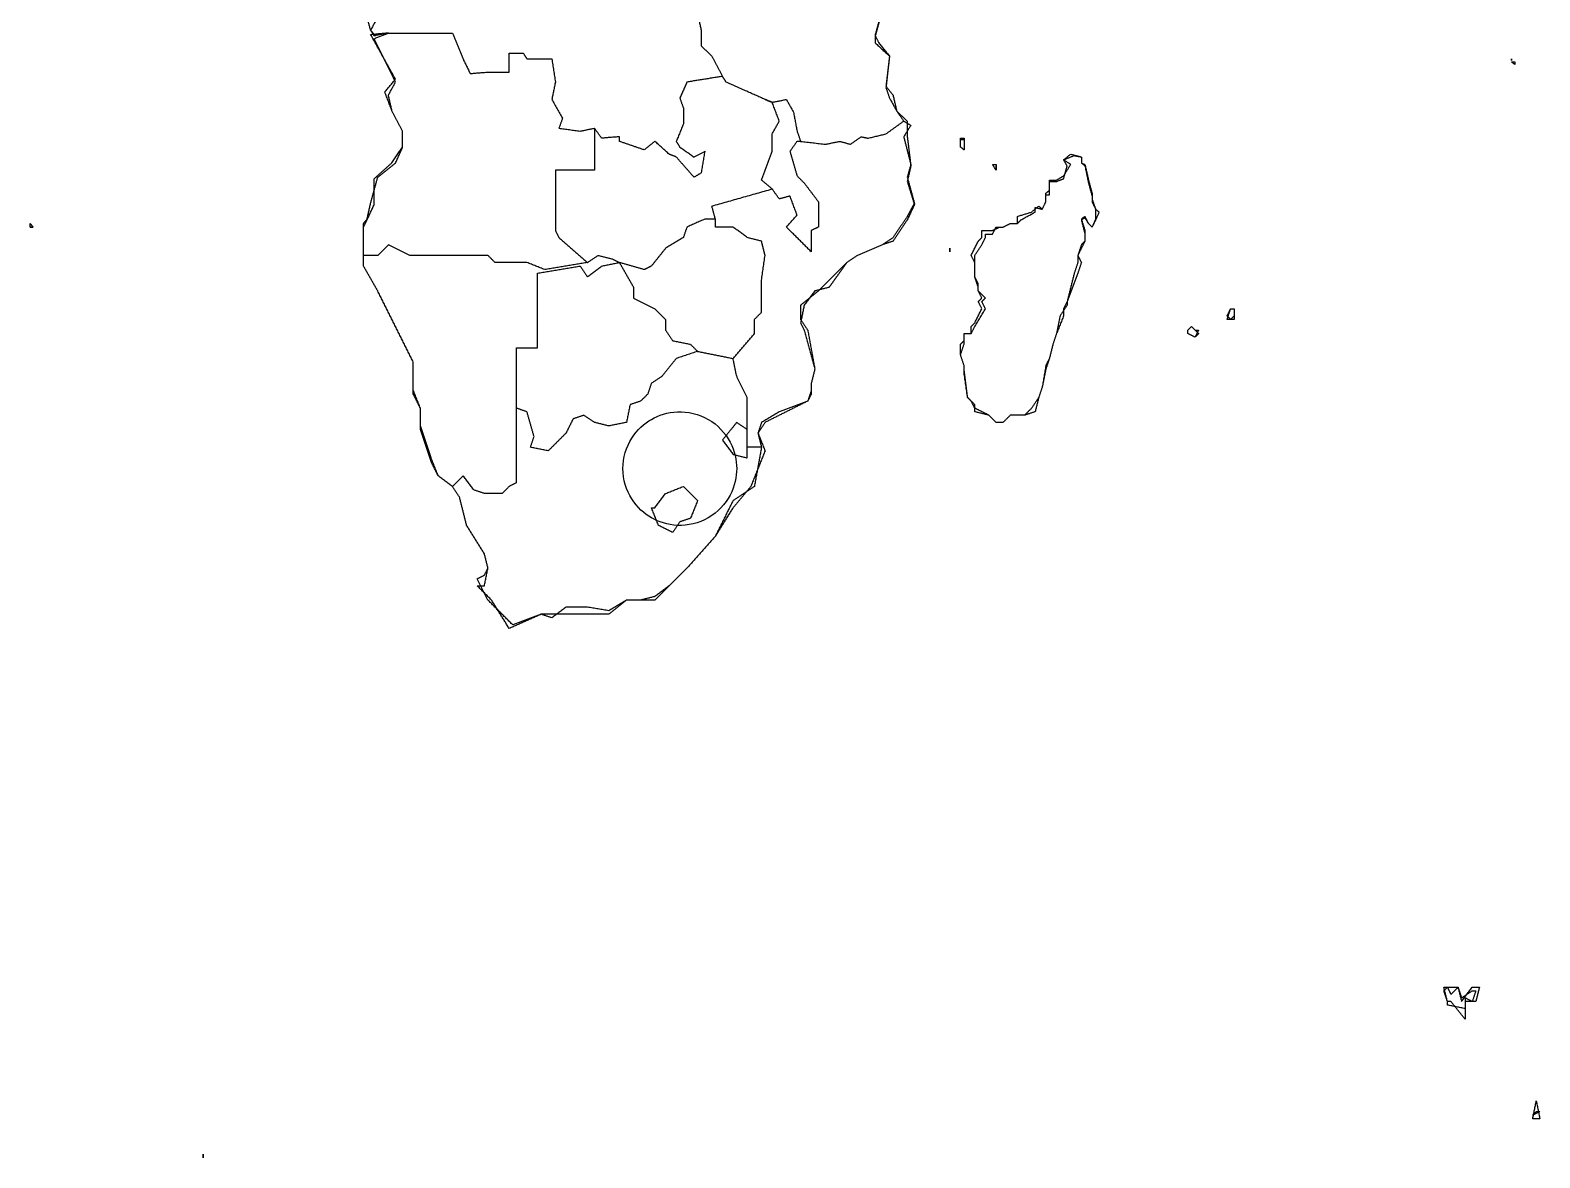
# Model space of a CAD drawing. Header units: millimetres. Extents: x 4 to 525, y -334 to -6.
# Drawn here: x 248 to 360.4, y -331.8 to -247.8 of the extents above; entities that cross this region are included whole.
import ezdxf

# ---------------------------------------------------------------- set-up
doc = ezdxf.new("R2010")
doc.units = ezdxf.units.MM
for name, color, linetype in [('B_ZS6DN', 7, 'CONTINUOUS'), ('boundaries730', 7, 'CONTINUOUS'), ('boundaries731', 7, 'CONTINUOUS'), ('boundaries732', 7, 'CONTINUOUS'), ('boundaries733', 7, 'CONTINUOUS'), ('boundaries735', 7, 'CONTINUOUS'), ('boundaries736', 7, 'CONTINUOUS'), ('boundaries737', 7, 'CONTINUOUS'), ('boundaries740', 7, 'CONTINUOUS'), ('boundaries747', 7, 'CONTINUOUS'), ('boundaries748', 7, 'CONTINUOUS'), ('boundaries758', 7, 'CONTINUOUS'), ('boundaries759', 7, 'CONTINUOUS'), ('boundaries763', 7, 'CONTINUOUS'), ('boundaries764', 7, 'CONTINUOUS'), ('boundaries765', 7, 'CONTINUOUS'), ('boundaries768', 7, 'CONTINUOUS'), ('boundaries769', 7, 'CONTINUOUS'), ('boundaries771', 7, 'CONTINUOUS'), ('boundaries772', 7, 'CONTINUOUS'), ('boundaries775', 7, 'CONTINUOUS'), ('boundaries779', 7, 'CONTINUOUS'), ('boundaries780', 7, 'CONTINUOUS'), ('boundaries781', 7, 'CONTINUOUS'), ('boundaries784', 7, 'CONTINUOUS'), ('boundaries785', 7, 'CONTINUOUS'), ('boundaries787', 7, 'CONTINUOUS'), ('boundaries792', 7, 'CONTINUOUS'), ('boundaries793', 7, 'CONTINUOUS'), ('boundaries798', 7, 'CONTINUOUS'), ('boundaries801', 7, 'CONTINUOUS'), ('boundaries806', 7, 'CONTINUOUS'), ('boundaries807', 7, 'CONTINUOUS'), ('boundaries809', 7, 'CONTINUOUS'), ('boundaries810', 7, 'CONTINUOUS'), ('boundaries813', 7, 'CONTINUOUS'), ('boundaries815', 7, 'CONTINUOUS'), ('boundaries816', 7, 'CONTINUOUS'), ('boundaries817', 7, 'CONTINUOUS'), ('boundaries818', 7, 'CONTINUOUS'), ('boundaries819', 7, 'CONTINUOUS'), ('boundaries830', 7, 'CONTINUOUS'), ('boundaries836', 7, 'CONTINUOUS'), ('boundaries839', 7, 'CONTINUOUS'), ('mapOutline004', 7, 'CONTINUOUS'), ('mapOutline008', 7, 'CONTINUOUS'), ('mapOutline019', 7, 'CONTINUOUS'), ('mapOutline021', 7, 'CONTINUOUS'), ('mapOutline027', 7, 'CONTINUOUS'), ('mapOutline030', 7, 'CONTINUOUS'), ('mapOutline036', 7, 'CONTINUOUS'), ('mapOutline037', 7, 'CONTINUOUS'), ('mapOutline039', 7, 'CONTINUOUS'), ('mapOutline057', 7, 'CONTINUOUS'), ('mapOutline279', 7, 'CONTINUOUS')]:
    doc.layers.add(name, color=color, linetype=linetype)

msp = doc.modelspace()

# ---------------------------------------------------------------- linework, layer by layer
at = {"layer": 'B_ZS6DN'}
msp.add_open_spline([(300.567, -280.458), (300.568, -279.85), (300.431, -279.152), (300.078, -278.484), (299.731, -277.818), (299.159, -277.198), (298.45, -276.792), (297.744, -276.381), (296.921, -276.196), (296.171, -276.228), (295.416, -276.257), (294.743, -276.487), (294.217, -276.792), (293.689, -277.095), (293.153, -277.563), (292.751, -278.202), (292.348, -278.836), (292.097, -279.641), (292.1, -280.458), (292.097, -281.275), (292.348, -282.081), (292.751, -282.714), (293.153, -283.353), (293.689, -283.821), (294.217, -284.125), (294.743, -284.43), (295.416, -284.66), (296.171, -284.689), (296.921, -284.721), (297.744, -284.536), (298.45, -284.125), (299.159, -283.719), (299.731, -283.099), (300.078, -282.432), (300.431, -281.765), (300.568, -281.067), (300.567, -280.458)], degree=3, knots=[0, 0, 0, 0, 0.523599, 0.523599, 0.523599, 1.0472, 1.0472, 1.0472, 1.5708, 1.5708, 1.5708, 2.0944, 2.0944, 2.0944, 2.61799, 2.61799, 2.61799, 3.14159, 3.14159, 3.14159, 3.66519, 3.66519, 3.66519, 4.18879, 4.18879, 4.18879, 4.71239, 4.71239, 4.71239, 5.23599, 5.23599, 5.23599, 5.75959, 5.75959, 5.75959, 6.28319, 6.28319, 6.28319, 6.28319], dxfattribs=at)
at = {"layer": 'boundaries730'}
for points in [[(297.656, -246.618), (297.921, -247.809)], [(297.921, -247.809), (297.921, -248.973)], [(297.921, -248.973), (298.715, -249.74)], [(298.715, -249.74), (299.508, -251.248)]]:
    msp.add_open_spline(points, degree=1, dxfattribs=at)
at = {"layer": 'boundaries731'}
msp.add_open_spline([(273.844, -246.83), (273.315, -247.809)], degree=1, dxfattribs=at)
at = {"layer": 'boundaries732'}
for points in [[(311.415, -246.195), (310.885, -248.126)], [(310.885, -248.126), (310.885, -248.761)], [(310.885, -248.761), (311.944, -249.74)], [(311.944, -249.74), (311.679, -251.989)], [(311.679, -251.989), (312.208, -252.651)], [(312.208, -252.651), (312.473, -253.815)], [(312.473, -253.815), (313.002, -254.582)]]:
    msp.add_open_spline(points, degree=1, dxfattribs=at)
at = {"layer": 'boundaries733'}
msp.add_open_spline([(273.315, -247.809), (273.05, -246.83)], degree=1, dxfattribs=at)
at = {"layer": 'boundaries735'}
for points in [[(273.579, -248.126), (273.315, -247.809)], [(274.638, -248.02), (273.579, -248.126)]]:
    msp.add_open_spline(points, degree=1, dxfattribs=at)
at = {"layer": 'boundaries736'}
for points in [[(274.637, -248.02), (276.754, -248.02)], [(276.754, -248.02), (279.135, -248.02)], [(279.135, -248.02), (279.4, -248.02)], [(279.4, -248.02), (280.194, -249.952)], [(280.194, -249.952), (280.723, -251.037)], [(283.633, -250.931), (283.633, -249.529)], [(283.633, -249.529), (284.692, -249.529)], [(284.692, -249.529), (284.956, -249.952)], [(284.956, -249.952), (286.808, -249.952)], [(286.808, -249.952), (287.073, -251.672)], [(280.723, -251.037), (282.046, -250.931)], [(282.046, -250.931), (283.633, -250.931)], [(287.073, -251.672), (286.808, -252.968)], [(286.808, -252.968), (287.602, -254.37)], [(287.602, -254.37), (287.337, -255.111)], [(287.337, -255.111), (288.925, -255.323)], [(288.925, -255.323), (289.983, -255.111)]]:
    msp.add_open_spline(points, degree=1, dxfattribs=at)
at = {"layer": 'boundaries737'}
for points in [[(273.315, -248.126), (274.637, -248.02)], [(275.167, -251.46), (273.315, -248.126)], [(274.373, -252.412), (275.167, -251.46)], [(274.902, -253.815), (274.373, -252.412)], [(275.696, -255.323), (274.902, -253.815)], [(275.696, -256.514), (275.696, -255.323)], [(275.167, -257.704), (275.696, -256.514)], [(273.844, -258.762), (275.167, -257.704)], [(273.315, -260.694), (273.844, -258.762)], [(273.05, -261.885), (273.315, -260.694)], [(272.785, -262.202), (273.05, -261.885)], [(272.785, -264.583), (272.785, -262.202)]]:
    msp.add_open_spline(points, degree=1, dxfattribs=at)
at = {"layer": 'boundaries740'}
for points in [[(358.246, -250.058), (358.246, -249.952)], [(358.246, -249.952), (358.246, -250.058)]]:
    msp.add_open_spline(points, degree=1, dxfattribs=at)
at = {"layer": 'boundaries747'}
for points in [[(299.773, -251.672), (299.508, -251.248)], [(302.683, -252.968), (299.773, -251.672)]]:
    msp.add_open_spline(points, degree=1, dxfattribs=at)
at = {"layer": 'boundaries748'}
for points in [[(296.863, -251.672), (296.333, -252.862)], [(299.508, -251.248), (296.863, -251.672)], [(296.333, -252.862), (296.598, -253.603)], [(296.598, -253.603), (296.598, -254.794)], [(290.513, -255.852), (289.983, -255.111)], [(296.598, -254.794), (296.069, -256.09)], [(291.835, -255.746), (290.512, -255.852)], [(291.835, -256.09), (291.835, -255.746)], [(293.688, -256.725), (291.835, -256.09)], [(294.481, -256.09), (293.688, -256.725)], [(295.54, -257.043), (294.481, -256.09)], [(296.069, -256.09), (296.333, -256.514)], [(296.069, -257.254), (295.54, -257.043)], [(297.392, -258.762), (296.069, -257.254)], [(296.333, -256.514), (297.392, -257.254)], [(297.392, -257.254), (298.185, -256.831)], [(298.185, -256.831), (297.921, -258.445)], [(297.921, -258.445), (297.392, -258.762)]]:
    msp.add_open_spline(points, degree=1, dxfattribs=at)
at = {"layer": 'boundaries758'}
for points in [[(302.683, -252.968), (303.212, -253.18)], [(303.212, -253.18), (304.271, -252.968)], [(304.271, -252.968), (304.8, -253.921)], [(304.8, -253.921), (305.065, -255.323)], [(305.065, -255.323), (305.329, -256.09)]]:
    msp.add_open_spline(points, degree=1, dxfattribs=at)
at = {"layer": 'boundaries759'}
for points in [[(303.212, -253.18), (302.683, -252.968)], [(303.742, -254.582), (303.212, -253.18)], [(303.212, -255.535), (303.742, -254.582)], [(303.212, -256.831), (303.212, -255.535)], [(302.419, -258.974), (303.212, -256.831)], [(303.212, -259.636), (302.419, -258.974)]]:
    msp.add_open_spline(points, degree=1, dxfattribs=at)
at = {"layer": 'boundaries763'}
for points in [[(313.002, -254.582), (313.531, -254.9)], [(313.531, -254.9), (313.002, -255.746)], [(313.002, -255.746), (313.531, -257.81)], [(313.531, -257.81), (313.267, -258.762)], [(313.267, -258.762), (313.796, -260.694)], [(313.796, -260.694), (313.267, -261.673)], [(313.267, -261.673), (312.208, -263.26)], [(311.415, -263.79), (309.562, -264.583)], [(312.208, -263.26), (311.415, -263.79)], [(308.769, -265.113), (307.181, -266.7)], [(309.562, -264.583), (308.769, -265.113)], [(306.652, -267.229), (305.329, -268.288)], [(307.181, -266.7), (306.652, -267.229)], [(305.329, -268.288), (305.329, -269.346)], [(305.329, -269.346), (305.858, -270.14)], [(305.858, -270.14), (306.388, -273.05)], [(306.388, -273.05), (306.123, -274.108)], [(306.123, -274.108), (306.123, -274.638)], [(306.123, -274.637), (305.858, -275.431)], [(303.742, -276.225), (302.419, -277.019)], [(305.858, -275.431), (303.742, -276.225)], [(302.419, -277.019), (302.154, -277.812)], [(302.154, -277.812), (302.419, -278.871)]]:
    msp.add_open_spline(points, degree=1, dxfattribs=at)
at = {"layer": 'boundaries764'}
for points in [[(311.679, -255.535), (313.002, -254.582)], [(305.329, -256.09), (307.181, -256.302)], [(307.181, -256.302), (308.24, -256.09)], [(308.24, -256.09), (309.033, -256.302)], [(309.033, -256.302), (309.827, -255.746)], [(309.827, -255.746), (310.356, -255.852)], [(310.356, -255.852), (311.679, -255.535)]]:
    msp.add_open_spline(points, degree=1, dxfattribs=at)
at = {"layer": 'boundaries765'}
for points in [[(289.983, -255.111), (289.983, -258.233)], [(289.983, -258.233), (287.073, -258.233)], [(287.073, -258.233), (287.073, -262.731)], [(287.073, -262.731), (287.337, -263.26)], [(287.337, -263.26), (289.454, -265.113)]]:
    msp.add_open_spline(points, degree=1, dxfattribs=at)
at = {"layer": 'boundaries768'}
for points in [[(317.235, -256.514), (317.235, -255.852)], [(317.235, -255.852), (317.5, -255.852)], [(317.5, -255.852), (317.5, -256.09)], [(317.5, -256.09), (317.5, -256.725)], [(317.5, -256.725), (317.235, -256.514)]]:
    msp.add_open_spline(points, degree=1, dxfattribs=at)
at = {"layer": 'boundaries769'}
for points in [[(305.065, -256.09), (304.535, -256.831)], [(305.329, -256.09), (305.065, -256.09)], [(304.535, -256.831), (305.065, -258.657)], [(305.065, -258.657), (305.594, -259.186)], [(305.594, -259.186), (306.652, -260.588)], [(303.742, -260.376), (303.212, -259.636)], [(304.535, -260.165), (303.742, -260.376)], [(305.065, -261.567), (304.535, -260.165)], [(306.652, -260.588), (306.652, -262.467)], [(304.271, -262.467), (305.065, -261.567)], [(306.123, -264.319), (304.271, -262.467)], [(306.652, -262.467), (306.123, -262.731)], [(306.123, -262.731), (306.123, -264.319)]]:
    msp.add_open_spline(points, degree=1, dxfattribs=at)
at = {"layer": 'boundaries771'}
for points in [[(324.908, -257.466), (325.438, -257.043)], [(325.438, -257.043), (326.231, -257.254)], [(326.231, -257.254), (326.231, -257.704)], [(325.438, -257.81), (324.908, -257.466)], [(324.908, -258.657), (325.438, -257.81)], [(326.231, -257.704), (326.496, -257.81)], [(326.496, -257.81), (326.76, -258.974)], [(323.85, -259.186), (323.85, -258.974)], [(323.85, -258.974), (324.379, -258.974)], [(323.85, -259.741), (323.85, -259.186)], [(324.379, -258.974), (324.908, -258.657)], [(326.76, -258.974), (327.025, -259.953)], [(323.321, -261.144), (323.585, -260.588)], [(323.585, -259.953), (323.85, -259.741)], [(323.585, -260.588), (323.585, -259.953)], [(327.025, -259.953), (327.025, -260.376)], [(327.025, -260.376), (327.29, -261.144)], [(321.469, -261.673), (322.527, -261.355)], [(321.469, -262.202), (321.469, -261.673)], [(322.527, -261.355), (323.056, -260.906)], [(323.056, -260.906), (323.321, -261.144)], [(326.496, -261.673), (326.231, -261.885)], [(326.76, -262.202), (326.496, -261.673)], [(327.29, -261.144), (327.29, -261.355)], [(327.29, -261.355), (327.29, -261.885)], [(318.823, -263.26), (318.823, -262.731)], [(318.823, -262.731), (319.617, -262.731)], [(319.617, -262.731), (320.146, -262.467)], [(320.146, -262.467), (320.41, -262.467)], [(320.41, -262.467), (320.94, -262.202)], [(320.94, -262.202), (321.469, -262.202)], [(326.231, -261.885), (326.496, -262.731)], [(326.496, -262.731), (326.496, -263.525)], [(327.025, -262.467), (326.76, -262.202)], [(327.29, -261.885), (327.025, -262.467)], [(318.029, -264.583), (318.558, -263.525)], [(318.558, -263.525), (318.823, -263.26)], [(326.231, -263.79), (325.967, -264.583)], [(326.496, -263.525), (326.231, -263.79)], [(318.294, -265.113), (318.029, -264.583)], [(318.294, -266.171), (318.294, -265.112)], [(325.967, -264.583), (326.231, -265.112)], [(326.231, -265.112), (325.967, -265.906)], [(318.558, -266.7), (318.294, -266.171)], [(325.967, -265.906), (325.173, -268.023)], [(318.558, -267.229), (318.558, -266.7)], [(318.823, -267.758), (318.558, -267.229)], [(318.294, -269.61), (318.823, -268.552)], [(318.558, -268.023), (318.823, -267.758)], [(318.823, -268.552), (318.558, -268.023)], [(325.173, -268.287), (324.644, -269.081)], [(325.173, -268.023), (325.173, -268.287)], [(318.029, -269.875), (318.294, -269.61)], [(324.644, -269.081), (324.379, -270.404)], [(317.5, -270.933), (317.5, -270.404)], [(317.5, -270.404), (318.029, -270.404)], [(318.029, -270.404), (318.029, -269.875)], [(324.379, -270.404), (324.115, -271.198)], [(317.235, -271.992), (317.5, -271.198)], [(317.5, -272.785), (317.235, -271.992)], [(317.5, -271.198), (317.5, -270.933)], [(324.115, -271.198), (323.85, -272.256)], [(317.5, -273.05), (317.5, -272.785)], [(317.765, -275.167), (317.5, -273.05)], [(323.585, -272.785), (323.321, -274.373)], [(323.85, -272.256), (323.585, -272.785)], [(318.029, -275.431), (317.765, -275.167)], [(323.056, -275.167), (322.527, -275.96)], [(323.321, -274.373), (323.056, -275.167)], [(318.294, -275.96), (318.029, -275.431)], [(319.352, -276.49), (318.294, -275.96)], [(319.881, -277.019), (319.352, -276.49)], [(320.94, -276.49), (320.41, -277.019)], [(321.469, -276.49), (320.94, -276.49)], [(321.998, -276.49), (321.469, -276.49)], [(322.527, -275.96), (321.998, -276.49)], [(320.41, -277.019), (319.881, -277.019)]]:
    msp.add_open_spline(points, degree=1, dxfattribs=at)
at = {"layer": 'boundaries772'}
for points in [[(319.881, -258.233), (319.617, -257.81)], [(319.617, -257.81), (319.881, -257.81)], [(319.881, -257.81), (319.881, -258.233)]]:
    msp.add_open_spline(points, degree=1, dxfattribs=at)
at = {"layer": 'boundaries775'}
for points in [[(298.715, -260.906), (303.212, -259.636)], [(298.979, -261.885), (298.715, -260.906)]]:
    msp.add_open_spline(points, degree=1, dxfattribs=at)
at = {"layer": 'boundaries779'}
for points in [[(296.863, -262.467), (296.598, -263.26)], [(298.185, -261.885), (296.863, -262.467)], [(298.979, -261.885), (298.185, -261.885)], [(295.275, -264.054), (294.217, -265.377)], [(296.598, -263.26), (295.275, -264.054)], [(293.688, -265.642), (291.835, -265.113)], [(294.217, -265.377), (293.688, -265.642)]]:
    msp.add_open_spline(points, degree=1, dxfattribs=at)
at = {"layer": 'boundaries780'}
for points in [[(298.979, -262.467), (298.979, -261.885)], [(300.302, -262.467), (298.979, -262.467)], [(301.36, -263.26), (300.302, -262.467)], [(302.419, -263.525), (301.36, -263.26)], [(302.683, -264.583), (302.419, -263.525)], [(302.419, -266.435), (302.683, -264.583)], [(302.419, -268.817), (302.419, -266.435)], [(301.89, -269.346), (302.419, -268.817)], [(301.89, -270.404), (301.89, -269.346)], [(300.302, -272.256), (301.89, -270.404)]]:
    msp.add_open_spline(points, degree=1, dxfattribs=at)
at = {"layer": 'boundaries781'}
for points in [[(247.968, -262.467), (247.968, -262.202)], [(247.968, -262.202), (248.179, -262.467)], [(248.179, -262.467), (247.968, -262.467)]]:
    msp.add_open_spline(points, degree=1, dxfattribs=at)
at = {"layer": 'boundaries784'}
for points in [[(274.638, -263.79), (273.844, -264.583)], [(276.225, -264.583), (274.637, -263.79)], [(273.844, -264.583), (272.785, -264.583)], [(282.046, -264.583), (276.225, -264.583)], [(282.575, -265.113), (282.046, -264.583)], [(284.956, -265.113), (282.575, -265.113)], [(286.279, -265.642), (284.956, -265.112)], [(289.454, -265.112), (286.279, -265.642)]]:
    msp.add_open_spline(points, degree=1, dxfattribs=at)
at = {"layer": 'boundaries785'}
for points in [[(272.785, -265.377), (272.785, -264.583)], [(273.844, -267.229), (272.785, -265.377)], [(275.167, -269.875), (273.844, -267.229)], [(276.49, -272.521), (275.167, -269.875)]]:
    msp.add_open_spline(points, degree=1, dxfattribs=at)
at = {"layer": 'boundaries787'}
for points in [[(289.454, -265.113), (290.248, -264.583)], [(290.248, -264.583), (291.306, -264.848)], [(291.306, -264.848), (291.835, -265.113)]]:
    msp.add_open_spline(points, degree=1, dxfattribs=at)
at = {"layer": 'boundaries792'}
for points in [[(291.835, -265.113), (292.894, -266.965)], [(292.894, -266.965), (292.894, -267.758)], [(292.894, -267.758), (294.481, -268.552)], [(294.481, -268.552), (295.275, -269.346)], [(295.275, -269.346), (295.275, -270.14)], [(295.275, -270.14), (295.804, -270.933)], [(295.804, -270.933), (297.127, -271.198)], [(297.127, -271.198), (297.656, -271.727)]]:
    msp.add_open_spline(points, degree=1, dxfattribs=at)
at = {"layer": 'boundaries793'}
for points in [[(290.512, -265.377), (291.835, -265.113)], [(285.75, -265.906), (288.925, -265.377)], [(285.75, -271.462), (285.75, -265.906)], [(288.925, -265.377), (289.454, -266.171)], [(289.454, -266.171), (290.513, -265.377)], [(284.163, -275.96), (284.163, -271.462)], [(284.163, -271.462), (285.75, -271.462)]]:
    msp.add_open_spline(points, degree=1, dxfattribs=at)
at = {"layer": 'boundaries798'}
for points in [[(337.079, -269.081), (337.344, -268.552)], [(337.344, -268.552), (337.608, -268.552)], [(337.608, -268.552), (337.608, -268.817)], [(337.344, -269.346), (337.079, -269.081)], [(337.608, -269.081), (337.344, -269.346)], [(337.608, -268.817), (337.608, -269.081)]]:
    msp.add_open_spline(points, degree=1, dxfattribs=at)
at = {"layer": 'boundaries801'}
for points in [[(334.169, -270.14), (334.433, -269.875)], [(334.169, -270.404), (334.169, -270.14)], [(334.698, -270.669), (334.169, -270.404)], [(334.433, -269.875), (334.698, -270.14)], [(334.698, -270.14), (334.962, -270.14)], [(334.962, -270.14), (334.698, -270.669)]]:
    msp.add_open_spline(points, degree=1, dxfattribs=at)
at = {"layer": 'boundaries806'}
msp.add_open_spline([(297.656, -271.727), (300.302, -272.256)], degree=1, dxfattribs=at)
at = {"layer": 'boundaries807'}
for points in [[(297.656, -271.727), (296.069, -272.256)], [(296.069, -272.256), (295.01, -273.579)], [(294.217, -274.108), (293.952, -274.902)], [(295.01, -273.579), (294.217, -274.108)], [(293.952, -274.902), (293.423, -275.431)], [(284.956, -276.225), (284.163, -275.96)], [(285.485, -278.077), (284.956, -276.225)], [(289.19, -276.49), (288.396, -276.754)], [(289.983, -277.019), (289.19, -276.49)], [(292.629, -275.696), (292.365, -277.019)], [(293.423, -275.431), (292.629, -275.696)], [(288.396, -276.754), (287.867, -277.812)], [(291.042, -277.283), (289.983, -277.019)], [(292.365, -277.019), (291.042, -277.283)], [(285.221, -278.871), (285.485, -278.077)], [(287.867, -277.812), (286.544, -279.135)], [(286.544, -279.135), (285.221, -278.871)]]:
    msp.add_open_spline(points, degree=1, dxfattribs=at)
at = {"layer": 'boundaries809'}
for points in [[(300.567, -273.579), (300.302, -272.256)], [(301.36, -275.167), (300.567, -273.579)], [(301.36, -277.548), (301.36, -275.167)]]:
    msp.add_open_spline(points, degree=1, dxfattribs=at)
at = {"layer": 'boundaries810'}
for points in [[(276.49, -273.315), (276.49, -272.521)], [(276.49, -274.637), (276.49, -273.315)], [(277.019, -275.96), (276.49, -274.637)], [(277.019, -277.283), (277.019, -275.96)], [(277.813, -279.665), (277.019, -277.283)], [(278.342, -280.988), (277.813, -279.665)], [(279.4, -281.781), (278.342, -280.987)]]:
    msp.add_open_spline(points, degree=1, dxfattribs=at)
at = {"layer": 'boundaries813'}
for points in [[(284.162, -275.96), (284.162, -281.517)], [(280.194, -280.987), (279.4, -281.781)], [(280.987, -282.046), (280.194, -280.987)], [(281.781, -282.31), (280.987, -282.046)], [(283.633, -281.781), (283.104, -282.31)], [(284.162, -281.517), (283.633, -281.781)], [(283.104, -282.31), (281.781, -282.31)]]:
    msp.add_open_spline(points, degree=1, dxfattribs=at)
at = {"layer": 'boundaries815'}
for points in [[(300.567, -277.019), (299.508, -278.342)], [(301.36, -277.548), (300.567, -277.019)], [(299.508, -278.342), (300.302, -279.4)], [(300.302, -279.4), (301.36, -279.665)], [(301.36, -279.665), (301.36, -278.871)]]:
    msp.add_open_spline(points, degree=1, dxfattribs=at)
at = {"layer": 'boundaries816'}
msp.add_open_spline([(301.36, -278.871), (301.36, -277.548)], degree=1, dxfattribs=at)
at = {"layer": 'boundaries817'}
msp.add_open_spline([(302.419, -278.871), (301.36, -278.871)], degree=1, dxfattribs=at)
at = {"layer": 'boundaries818'}
for points in [[(302.419, -278.871), (301.89, -281.781)], [(279.929, -282.575), (279.4, -281.781)], [(301.89, -281.781), (300.302, -282.84)], [(280.458, -284.692), (279.929, -282.575)], [(300.302, -282.84), (298.979, -285.485)], [(281.781, -286.808), (280.458, -284.692)], [(298.979, -285.485), (296.863, -287.867)], [(282.046, -287.867), (281.781, -286.808)], [(281.252, -288.66), (281.781, -288.396)], [(282.046, -290.248), (281.252, -288.66)], [(281.781, -288.396), (282.046, -287.867)], [(296.863, -287.867), (295.54, -289.19)], [(295.54, -289.19), (294.481, -289.983)], [(283.898, -292.1), (282.046, -290.248)], [(287.867, -290.777), (286.808, -291.571)], [(289.454, -290.777), (287.867, -290.777)], [(291.042, -291.042), (289.454, -290.777)], [(292.365, -290.248), (291.042, -291.042)], [(293.423, -290.248), (292.365, -290.248)], [(294.481, -289.983), (293.423, -290.248)], [(286.015, -291.306), (283.898, -292.1)], [(286.808, -291.571), (286.015, -291.306)]]:
    msp.add_open_spline(points, degree=1, dxfattribs=at)
at = {"layer": 'boundaries819'}
for points in [[(295.275, -282.31), (296.598, -281.781)], [(296.598, -281.781), (297.656, -282.84)], [(294.481, -283.369), (295.275, -282.31)], [(297.656, -282.84), (297.127, -284.163)], [(294.746, -284.692), (294.217, -283.369)], [(294.217, -283.369), (294.481, -283.369)], [(297.127, -284.163), (296.333, -284.427)], [(295.804, -285.221), (294.746, -284.692)], [(296.333, -284.427), (295.804, -285.221)]]:
    msp.add_open_spline(points, degree=1, dxfattribs=at)
at = {"layer": 'boundaries830'}
for points in [[(353.219, -319.352), (353.483, -319.087)], [(353.483, -319.087), (353.748, -319.617)], [(353.748, -319.617), (354.277, -319.087)], [(354.277, -319.087), (354.542, -319.881)], [(353.483, -320.146), (353.219, -319.352)], [(353.483, -320.41), (353.483, -320.146)], [(354.542, -319.881), (355.335, -319.352)], [(355.335, -320.146), (354.806, -319.881)], [(354.806, -319.881), (354.806, -320.675)], [(355.335, -319.352), (355.6, -319.352)], [(355.6, -319.352), (355.335, -320.146)], [(354.806, -320.675), (353.483, -320.41)]]:
    msp.add_open_spline(points, degree=1, dxfattribs=at)
at = {"layer": 'boundaries836'}
for points in [[(360.363, -328.348), (359.833, -328.613)], [(359.833, -328.613), (360.098, -328.348)], [(360.098, -328.348), (360.363, -328.348)]]:
    msp.add_open_spline(points, degree=1, dxfattribs=at)
at = {"layer": 'boundaries839'}
for points in [[(260.853, -331.788), (260.853, -331.523)], [(260.853, -331.523), (260.853, -331.788)]]:
    msp.add_open_spline(points, degree=1, dxfattribs=at)
at = {"layer": 'mapOutline004'}
for points in [[(359.833, -328.877), (360.098, -327.554)], [(360.098, -327.554), (360.363, -328.877)], [(360.363, -328.877), (359.833, -328.877)]]:
    msp.add_open_spline(points, degree=1, dxfattribs=at)
at = {"layer": 'mapOutline008'}
for points in [[(353.483, -320.146), (353.219, -319.087)], [(353.219, -319.087), (353.748, -319.087)], [(353.748, -319.087), (354.277, -319.087)], [(354.277, -319.087), (354.542, -320.146)], [(354.542, -320.146), (355.335, -319.087)], [(355.335, -319.087), (355.865, -319.087)], [(355.865, -319.087), (355.6, -320.146)], [(353.748, -320.146), (353.483, -320.146)], [(354.806, -321.469), (353.748, -320.146)], [(355.6, -320.146), (354.806, -320.146)], [(354.806, -320.146), (354.806, -321.469)]]:
    msp.add_open_spline(points, degree=1, dxfattribs=at)
at = {"layer": 'mapOutline019'}
for points in [[(334.169, -270.14), (334.433, -269.875)], [(334.169, -270.404), (334.169, -270.14)], [(334.698, -270.669), (334.169, -270.404)], [(334.433, -269.875), (334.698, -270.14)], [(334.698, -270.14), (334.962, -270.404)], [(334.962, -270.404), (334.698, -270.669)]]:
    msp.add_open_spline(points, degree=1, dxfattribs=at)
at = {"layer": 'mapOutline021'}
for points in [[(337.079, -269.346), (337.344, -268.552)], [(337.344, -268.552), (337.608, -268.552)], [(337.608, -268.552), (337.608, -268.817)], [(337.344, -269.346), (337.079, -269.346)], [(337.608, -269.346), (337.344, -269.346)], [(337.608, -268.817), (337.608, -269.346)]]:
    msp.add_open_spline(points, degree=1, dxfattribs=at)
at = {"layer": 'mapOutline027'}
for points in [[(316.442, -264.319), (316.442, -264.054)], [(316.442, -264.054), (316.442, -264.319)]]:
    msp.add_open_spline(points, degree=1, dxfattribs=at)
at = {"layer": 'mapOutline030'}
for points in [[(248.179, -262.467), (247.968, -262.467)], [(247.968, -262.467), (248.179, -262.467)]]:
    msp.add_open_spline(points, degree=1, dxfattribs=at)
at = {"layer": 'mapOutline036'}
for points in [[(319.881, -257.916), (319.881, -258.233)], [(319.881, -258.233), (319.881, -257.916)]]:
    msp.add_open_spline(points, degree=1, dxfattribs=at)
at = {"layer": 'mapOutline037'}
for points in [[(324.908, -257.466), (325.702, -257.149)], [(325.702, -257.149), (326.231, -257.254)], [(326.231, -257.254), (326.231, -257.678)], [(325.173, -257.916), (324.908, -257.466)], [(324.908, -258.868), (325.173, -257.916)], [(326.231, -257.678), (326.496, -257.916)], [(326.496, -257.916), (326.76, -259.186)], [(323.85, -259.424), (323.85, -259.08)], [(323.85, -259.08), (324.379, -259.08)], [(323.85, -260.059), (323.85, -259.424)], [(324.379, -259.08), (324.908, -258.868)], [(326.76, -259.186), (327.025, -260.165)], [(323.321, -261.144), (323.585, -260.588)], [(323.585, -260.588), (323.585, -260.059)], [(323.585, -260.059), (323.85, -260.059)], [(327.025, -260.165), (327.025, -260.588)], [(327.025, -260.588), (327.29, -261.144)], [(321.733, -261.938), (322.792, -261.355)], [(322.792, -261.355), (322.792, -261.011)], [(322.792, -261.011), (323.321, -261.144)], [(326.496, -261.779), (326.231, -261.938)], [(326.76, -262.202), (326.496, -261.779)], [(327.29, -261.144), (327.554, -261.355)], [(327.554, -261.355), (327.29, -261.938)], [(319.087, -263.26), (319.087, -262.996)], [(319.087, -262.996), (319.617, -262.996)], [(319.617, -262.996), (319.881, -262.467)], [(319.881, -262.467), (320.41, -262.467)], [(320.41, -262.467), (320.94, -262.202)], [(320.94, -262.202), (321.469, -262.202)], [(321.469, -262.202), (321.733, -261.938)], [(326.231, -261.938), (326.496, -262.996)], [(326.496, -262.996), (326.496, -263.525)], [(327.025, -262.467), (326.76, -262.202)], [(327.29, -261.938), (327.025, -262.467)], [(318.294, -264.583), (318.823, -263.79)], [(318.823, -263.79), (319.087, -263.26)], [(326.231, -264.054), (325.967, -264.583)], [(326.496, -263.525), (326.231, -264.054)], [(318.294, -265.113), (318.294, -264.583)], [(318.294, -266.171), (318.294, -265.112)], [(325.967, -265.112), (325.702, -265.906)], [(325.967, -264.583), (325.967, -265.113)], [(318.558, -266.965), (318.294, -266.171)], [(325.702, -265.906), (325.173, -268.023)], [(318.558, -267.229), (318.558, -266.965)], [(319.087, -267.758), (318.558, -267.229)], [(318.294, -269.875), (319.087, -268.552)], [(318.823, -268.023), (319.087, -267.758)], [(319.087, -268.552), (318.823, -268.023)], [(325.173, -268.023), (324.908, -268.552)], [(324.908, -268.552), (324.908, -269.081)], [(324.908, -269.081), (324.379, -270.404)], [(317.5, -270.933), (317.5, -270.404)], [(317.5, -270.404), (318.029, -270.404)], [(318.029, -270.404), (318.294, -269.875)], [(324.379, -270.404), (324.115, -271.198)], [(317.235, -271.198), (317.5, -270.933)], [(317.235, -271.992), (317.235, -271.198)], [(317.5, -272.785), (317.235, -271.992)], [(324.115, -271.198), (323.85, -272.256)], [(317.5, -273.315), (317.5, -272.785)], [(323.585, -273.05), (323.321, -274.373)], [(323.85, -272.256), (323.585, -273.05)], [(317.765, -275.167), (317.5, -273.315)], [(318.294, -275.696), (317.765, -275.167)], [(323.056, -275.167), (322.792, -276.225)], [(323.321, -274.373), (323.056, -275.167)], [(318.294, -276.225), (318.294, -275.696)], [(319.352, -276.49), (318.294, -276.225)], [(319.881, -277.019), (319.352, -276.49)], [(320.94, -276.49), (320.41, -277.019)], [(321.469, -276.49), (320.94, -276.49)], [(321.998, -276.49), (321.469, -276.49)], [(322.792, -276.225), (321.998, -276.49)], [(320.41, -277.019), (319.881, -277.019)]]:
    msp.add_open_spline(points, degree=1, dxfattribs=at)
at = {"layer": 'mapOutline039'}
for points in [[(317.235, -256.514), (317.235, -255.958)], [(317.235, -255.958), (317.5, -255.958)], [(317.5, -255.958), (317.5, -256.302)], [(317.5, -256.725), (317.235, -256.514)], [(317.5, -256.302), (317.5, -256.725)]]:
    msp.add_open_spline(points, degree=1, dxfattribs=at)
at = {"layer": 'mapOutline057'}
for points in [[(358.51, -250.375), (358.246, -250.164)], [(358.246, -250.164), (358.51, -250.164)], [(358.51, -250.164), (358.51, -250.375)]]:
    msp.add_open_spline(points, degree=1, dxfattribs=at)
at = {"layer": 'mapOutline279'}
for points in [[(273.315, -247.809), (273.05, -246.83)], [(311.415, -246.301), (310.885, -248.232)], [(273.579, -248.232), (273.315, -247.809)], [(273.579, -248.444), (274.638, -248.02)], [(274.638, -248.02), (273.579, -248.232)], [(310.885, -248.232), (311.15, -248.761)], [(275.167, -251.672), (273.579, -248.444)], [(311.15, -248.761), (311.944, -249.74)], [(311.944, -249.74), (311.679, -252.095)], [(274.637, -252.651), (275.167, -251.672)], [(274.902, -253.815), (274.637, -252.651)], [(311.679, -252.095), (311.944, -252.862)], [(311.944, -252.862), (312.473, -253.815)], [(275.696, -255.323), (274.902, -253.815)], [(312.473, -253.815), (313.267, -254.582)], [(313.267, -254.582), (313.267, -255.217)], [(275.696, -256.514), (275.696, -255.323)], [(313.267, -255.217), (313.267, -255.746)], [(313.267, -255.746), (313.531, -257.916)], [(274.902, -257.678), (275.696, -256.514)], [(273.579, -258.868), (274.902, -257.678)], [(313.531, -257.916), (313.267, -259.08)], [(273.579, -260.8), (273.579, -258.868)], [(313.267, -259.08), (313.796, -260.8)], [(273.05, -261.937), (273.579, -260.8)], [(313.796, -260.8), (313.267, -261.937)], [(272.785, -262.467), (273.05, -261.937)], [(272.785, -264.319), (272.785, -262.467)], [(313.267, -261.937), (312.208, -263.525)], [(311.415, -263.79), (309.562, -264.583)], [(312.208, -263.525), (311.415, -263.79)], [(272.785, -265.377), (272.785, -264.319)], [(308.769, -265.112), (307.446, -266.965)], [(309.562, -264.583), (308.769, -265.112)], [(273.844, -267.229), (272.785, -265.377)], [(275.167, -269.875), (273.844, -267.229)], [(306.388, -267.229), (305.594, -268.287)], [(307.446, -266.965), (306.387, -267.229)], [(305.594, -268.287), (305.329, -269.61)], [(305.329, -269.61), (305.594, -270.14)], [(276.49, -272.521), (275.167, -269.875)], [(305.594, -270.14), (306.388, -273.05)], [(276.49, -273.315), (276.49, -272.521)], [(306.388, -273.05), (306.123, -274.108)], [(276.49, -274.902), (276.49, -273.315)], [(306.123, -274.108), (306.123, -274.902)], [(277.019, -275.96), (276.49, -274.902)], [(306.123, -274.902), (305.858, -275.431)], [(277.019, -277.548), (277.019, -275.96)], [(303.742, -276.49), (302.683, -277.019)], [(305.858, -275.431), (303.742, -276.49)], [(277.812, -279.929), (277.019, -277.548)], [(302.683, -277.019), (302.154, -277.812)], [(302.154, -277.812), (302.683, -279.135)], [(302.683, -279.135), (301.625, -281.781)], [(278.342, -280.987), (277.812, -279.929)], [(279.4, -281.781), (278.342, -280.987)], [(279.929, -282.575), (279.4, -281.781)], [(301.625, -281.781), (300.302, -283.369)], [(280.458, -284.692), (279.929, -282.575)], [(300.302, -283.369), (298.979, -285.485)], [(281.781, -286.808), (280.458, -284.692)], [(298.979, -285.485), (296.863, -287.867)], [(282.046, -287.867), (281.781, -286.808)], [(281.781, -289.19), (282.046, -287.867)], [(296.863, -287.867), (295.54, -289.19)], [(282.31, -290.248), (281.252, -289.19)], [(281.252, -289.19), (281.781, -289.19)], [(295.54, -289.19), (294.481, -290.248)], [(283.633, -292.365), (282.31, -290.248)], [(292.365, -290.248), (291.042, -291.306)], [(293.423, -290.248), (292.365, -290.248)], [(294.481, -290.248), (293.423, -290.248)], [(286.015, -291.306), (283.633, -292.365)], [(286.808, -291.306), (286.015, -291.306)], [(288.131, -291.306), (286.808, -291.306)], [(289.454, -291.306), (288.131, -291.306)], [(291.042, -291.306), (289.454, -291.306)]]:
    msp.add_open_spline(points, degree=1, dxfattribs=at)

doc.saveas('drawing.dxf')
